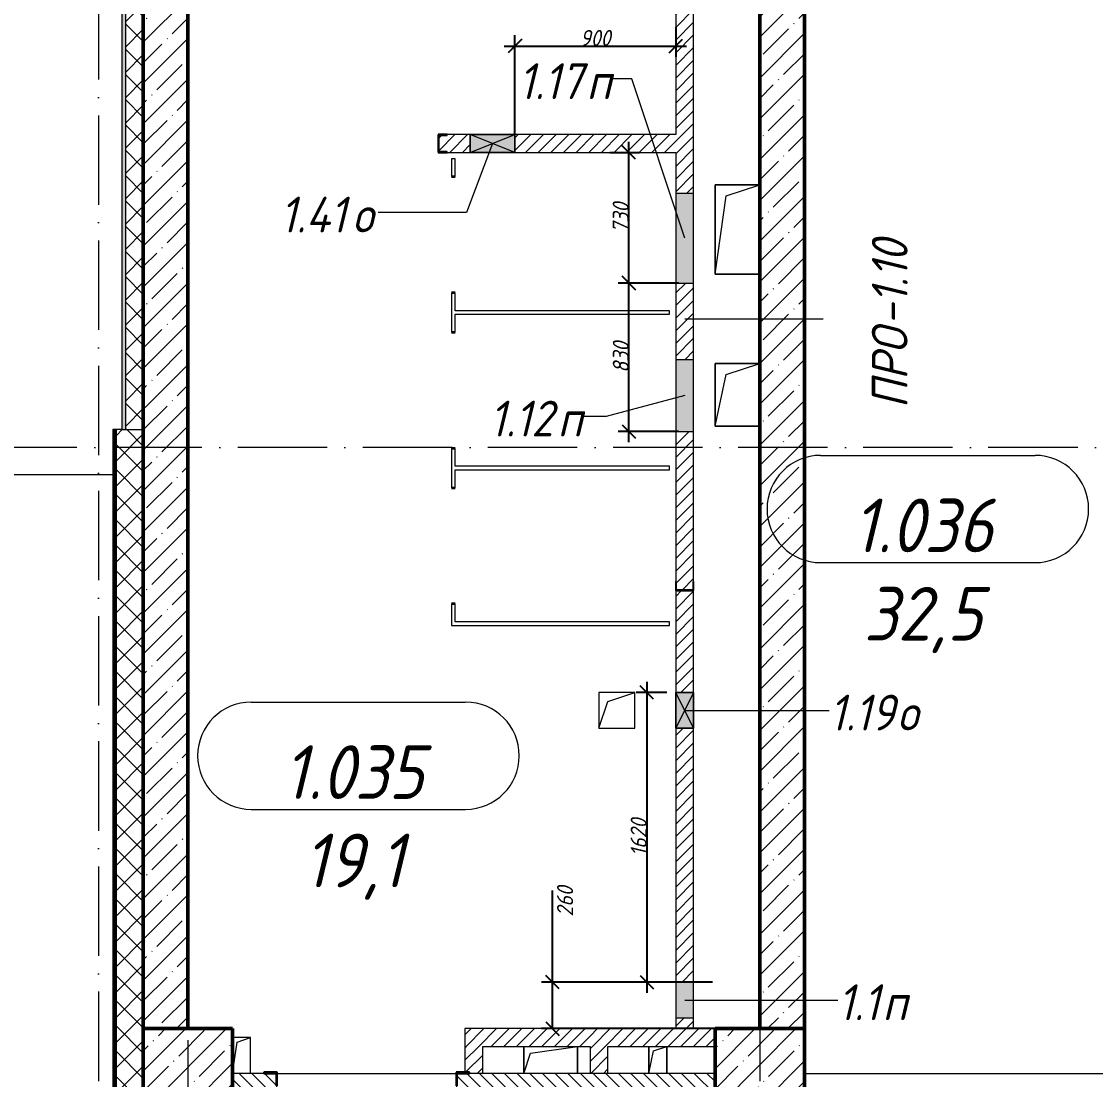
# Model space of a CAD drawing. Header units: millimetres. Extents: x -12989 to 629078, y -109036 to 555275.
# Drawn here: x 575582 to 581592, y 321288 to 327205 of the extents above; entities that cross this region are included whole.
import ezdxf

# ---------------------------------------------------------------- set-up
doc = ezdxf.new("R2010")
doc.units = ezdxf.units.MM
doc.linetypes.add('50_200_ШТРИХ_1Т_ш5_п1_п1_', pattern=[700, 500, -100, 0, -100])
for name, color, linetype, lineweight in [('A-____-____-DIMS', 7, 'Continuous', 9), ('A-DETL-GENF-OTLN', 7, 'Continuous', 9), ('A-DOOR-OPNG-MCUT', 7, 'Continuous', 35), ('A-FLOR-____-OTLN', 7, 'Continuous', 9), ('A-GENM-____-IDEN', 7, 'Continuous', 9), ('A-GENM-____-MCUT', 7, 'Continuous', 25), ('A-GENM-____-OTLN', 7, 'Continuous', 9), ('A-GENM-____-OTLN-1', 7, 'Continuous', 25), ('A-GLAZ-____-IDEN', 7, 'Continuous', 9), ('A-GLAZ-____-OTLN', 7, 'Continuous', 9), ('A-WALL-____-MCUT', 7, 'Continuous', 13), ('A-WALL-____-MCUT-1', 7, 'Continuous', 9), ('A-WALL-____-MCUT-2', 7, 'Continuous', 50), ('A-WALL-____-OTLN', 7, 'Continuous', 9), ('A-WALL-____-PATT-1', 7, 'Continuous', 9), ('A-WALL-FNSH-MCUT-1', 7, 'Continuous', 9), ('S-COLS-____-MCUT', 7, 'Continuous', 50), ('S-COLS-____-OTLN', 7, 'Continuous', 9), ('S-GRID-____-OTLN-1', 7, '50_200_ШТРИХ_1Т_ш5_п1_п1_', 9)]:
    doc.layers.add(name, color=color, linetype=linetype, lineweight=lineweight)
for name, color, linetype, lineweight, true_color in [('A-AREA-IDEN-1', 7, 'Continuous', 9, 0xaaaaaa), ('A-DOOR-____-OTLN-1', 7, 'Continuous', 9, 0xffffff), ('A-WALL-____-PATT-2', 7, 'Continuous', 9, 0x787878)]:
    doc.layers.add(name, color=color, linetype=linetype, lineweight=lineweight, true_color=true_color)
doc.styles.add('ISOCPEUR_I', font='isocpeui.ttf', dxfattribs={"width": 0.9, "height": 2.5})
doc.styles.add('ISOCPEUR_I_11', font='isocpeui.ttf', dxfattribs={"width": 0.9, "height": 200})
doc.styles.add('ISOCPEUR_I_7', font='isocpeui.ttf', dxfattribs={"width": 0.9, "height": 90})
doc.dimstyles.new('ISO-1_8_0_9К_СРЕДНИЙ_Кладочные_1', dxfattribs={"dimscale": 304.8, "dimtxt": 89.638306, "dimasz": 0.246063, "dimexe": 0.19685, "dimexo": 0, "dimgap": 0, "dimtad": 1, "dimdec": 3, "dimrnd": 0.001, "dimdsep": 46, "dimtxsty": 'ISOCPEUR_I_7', "dimblk1": 'OBLIQUE', "dimblk2": 'OBLIQUE', "dimsah": 1, "dimcen": 0.09, "dimdle": 0.19685, "dimazin": 0, "dimtfac": 1, "dimtdec": 4, "dimtix": 1, "dimtmove": 0, "dimatfit": 3, "dimfxl": 1, "dimtvp": 1, "dimtolj": 1, "dimtzin": 0, "dimarcsym": 2})
doc.dimstyles.new('ISO-1_8_0_9К_СРЕДНИЙ_Кладочные_2', dxfattribs={"dimscale": 304.8, "dimtxt": 89.638306, "dimasz": 0.246063, "dimexe": 0.19685, "dimexo": 0, "dimgap": 0, "dimtad": 1, "dimdec": 3, "dimrnd": 0.001, "dimdsep": 46, "dimtxsty": 'ISOCPEUR_I_7', "dimblk1": 'OBLIQUE', "dimblk2": 'OBLIQUE', "dimsah": 1, "dimcen": 0.09, "dimdle": 0.19685, "dimazin": 0, "dimtfac": 1, "dimtdec": 4, "dimtix": 1, "dimtmove": 1, "dimatfit": 3, "dimfxl": 1, "dimtvp": 1, "dimtolj": 1, "dimtzin": 0, "dimarcsym": 2})
pattern_1 = [(45, (513013.31, 265891.49), (-70.71068, 70.71068), []), (135, (513013.31, 265891.49), (-70.71068, -70.71068), [])]
pattern_2 = [(45, (513013.31, 265891.49), (-35.35534, 35.35534), [])]
pattern_3 = [(45, (513013.31, 265891.49), (-114.04925, 114.04925), []), (45, (513127.36, 265891.49), (-114.04925, 114.04925), [201.612, -40.322, 3.353, -36.97])]

# ---------------------------------------------------------------- blocks, each defined once
blk = doc.blocks.new('BSC_Колонна _Прямоугольная - 500х500-V24-АР1_План отверстий 1 этажа в осях 1-64_Ю-ЯЯ')
at = {"layer": 'S-COLS-____-OTLN'}
h = blk.add_hatch(dxfattribs=at)
h.set_pattern_fill('FP_30', color=256, style=0, pattern_type=2)
h.set_pattern_definition([(45, (-63500, -55431.04), (-114.04925, 114.04925), []), (45, (-63385.95, -55431.04), (-114.04925, 114.04925), [201.613, -40.323, 3.353, -36.97])])
h.paths.add_polyline_path([(-250, -250), (250, -250), (250, 250), (-250, 250), (-250, 178.3)], flags=0)
at = {"layer": 'S-COLS-____-MCUT'}
for p, q in [((250, 250), (-250, 250)), ((-250, 250), (-250, -250)), ((250, -250), (250, 250)), ((-250, -250), (250, -250))]:
    blk.add_line(p, q, dxfattribs=at)
blk = doc.blocks.new('BSC_Колонна _Прямоугольная - 500х500-V65-АР1_План отверстий 1 этажа в осях 1-64_Ю-ЯЯ')
at = {"layer": 'S-COLS-____-OTLN'}
h = blk.add_hatch(dxfattribs=at)
h.set_pattern_fill('FP_73', color=256, style=0, pattern_type=2)
h.set_pattern_definition([(45, (-66700, -55431.04), (-114.04925, 114.04925), []), (45, (-66585.95, -55431.04), (-114.04925, 114.04925), [201.613, -40.323, 3.353, -36.97])])
h.paths.add_polyline_path([(-250, -250), (250, -250), (250, 250), (-250, 250), (-250, 178.3)], flags=0)
at = {"layer": 'S-COLS-____-MCUT'}
for p, q in [((250, 250), (-250, 250)), ((-250, 250), (-250, -250)), ((250, -250), (250, 250)), ((-250, -250), (250, -250))]:
    blk.add_line(p, q, dxfattribs=at)
blk = doc.blocks.new('DOR_ДУ_распашная__1Ст_Прямоугольная_ШЕР - Вн_650х2100h_Кабинки С_у-18405741-АР1_План отверстий 1 этажа в осях 1-64_Ю-ЯЯ')
at = {"layer": 'A-DOOR-OPNG-MCUT'}
for p, q in [((-325, -10), (-325, 10)), ((325, 10), (325, -10))]:
    blk.add_line(p, q, dxfattribs=at)
blk = doc.blocks.new('Фахверк_СКБ_Уголок - 250_2700-27497298-АР1_План отверстий 1 этажа в осях 1-64_Ю-ЯЯ')
at = {"layer": 'A-GENM-____-MCUT'}
for p, q in [((200, 181), (125, 181)), ((125, 181), (125, 106)), ((200, 175), (200, 181)), ((131, 106), (131, 175)), ((131, 175), (200, 175)), ((125, 106), (131, 106)), ((131, -6), (125, -6)), ((125, -6), (125, -81)), ((131, -75), (131, -6)), ((125, -81), (200, -81)), ((200, -75), (131, -75)), ((200, -81), (200, -75))]:
    blk.add_line(p, q, dxfattribs=at)
blk = doc.blocks.new('154_Фахверк_СКБ_Швеллер - Тип_100_4010-27789772-АР1_План отверстий 1 этажа в осях 1-64_Ю-ЯЯ')
at = {"layer": 'A-GENM-____-MCUT'}
for p, q in [((175, 50), (125, 50)), ((125, 50), (125, -50)), ((128, 47), (175, 47)), ((128, -47), (128, 47)), ((175, 47), (175, 50)), ((125, -50), (175, -50)), ((175, -47), (128, -47)), ((175, -50), (175, -47))]:
    blk.add_line(p, q, dxfattribs=at)
blk = doc.blocks.new('AR_Отверстие Ниша - Лючок-32402704-АР1_План отверстий 1 этажа в осях 1-64_Ю-ЯЯ')
at = {"layer": 'A-GLAZ-____-OTLN'}
blk.add_hatch(color=256, dxfattribs=at).paths.add_polyline_path([(100, -50), (100, 50), (-100, 50), (-100, -50)], flags=0)
for p, q in [((100, 50), (-100, 50)), ((-100, 50), (-100, -50)), ((100, -50), (100, 50)), ((-100, -50), (100, -50))]:
    blk.add_line(p, q, dxfattribs=at)
blk = doc.blocks.new('AR_Отверстие Ниша - Лючок-32402677-АР1_План отверстий 1 этажа в осях 1-64_Ю-ЯЯ')
at = {"layer": 'A-GLAZ-____-OTLN'}
blk.add_hatch(color=256, dxfattribs=at).paths.add_polyline_path([(250, -50), (250, 50), (-250, 50), (-250, -50)], flags=0)
for p, q in [((250, 50), (-250, 50)), ((-250, 50), (-250, -50)), ((250, -50), (250, 50)), ((-250, -50), (250, -50))]:
    blk.add_line(p, q, dxfattribs=at)
blk = doc.blocks.new('AR_Отверстие Ниша - Лючок-32402300-АР1_План отверстий 1 этажа в осях 1-64_Ю-ЯЯ')
at = {"layer": 'A-GLAZ-____-OTLN'}
blk.add_hatch(color=256, dxfattribs=at).paths.add_polyline_path([(200, -50), (200, 50), (-200, 50), (-200, -50)], flags=0)
for p, q in [((200, 50), (-200, 50)), ((-200, 50), (-200, -50)), ((200, -50), (200, 50)), ((-200, -50), (200, -50))]:
    blk.add_line(p, q, dxfattribs=at)
blk = doc.blocks.new('AR_Отверстие прямоугольное _в стене_ - AR_Отверстие прямоугольное _в стене__ВК-32401327-АР1_План отверстий 1 этажа в осях 1-64_Ю-ЯЯ')
at = {"layer": 'A-GLAZ-____-OTLN'}
blk.add_hatch(color=256, dxfattribs=at).paths.add_polyline_path([(100, 50), (-100, 50), (-100, -50), (100, -50)], flags=0)
at = {"layer": 'A-DETL-GENF-OTLN'}
for p, q in [((-100, -50), (-100, 50)), ((-100, 50), (100, 50)), ((100, 50), (-100, -50)), ((-100, 50), (100, -50)), ((100, 50), (-100, 50)), ((-100, 50), (-100, -50)), ((100, 50), (100, -50)), ((100, -50), (100, 50)), ((100, -50), (-100, -50)), ((-100, -50), (100, -50))]:
    blk.add_line(p, q, dxfattribs=at)
blk = doc.blocks.new('AR_Отверстие прямоугольное _в плите_ - AR_Отверстие прямоугольное _в плите_-30459243-АР1_План отверстий 1 этажа в осях 1-64_Ю-ЯЯ')
at = {"layer": 'A-GENM-____-OTLN'}
for p, q in [((125, 175), (-125, 175)), ((-125, 175), (-125, -175)), ((-62.5, 112.5), (125, 175)), ((-125, -175), (-62.5, 112.5)), ((-125, -175), (125, -175))]:
    blk.add_line(p, q, dxfattribs=at)
blk = doc.blocks.new('AR_Отверстие прямоугольное _в плите_ - AR_Отверстие прямоугольное _в плите_-V179-АР1_План отверстий 1 этажа в осях 1-64_Ю-ЯЯ')
at = {"layer": 'A-GENM-____-OTLN'}
for p, q in [((125, 250), (-125, 250)), ((-125, 250), (-125, -250)), ((-62.5, 187.5), (125, 250)), ((-125, -250), (-62.5, 187.5)), ((-125, -250), (125, -250))]:
    blk.add_line(p, q, dxfattribs=at)
blk = doc.blocks.new('AR_Отверстие прямоугольное _в плите_ - AR_Отверстие прямоугольное _в плите_-30459597-АР1_План отверстий 1 этажа в осях 1-64_Ю-ЯЯ')
at = {"layer": 'A-GENM-____-OTLN'}
for p, q in [((100, 100), (-100, 100)), ((-100, 100), (-100, -100)), ((-50, 50), (100, 100)), ((100, -100), (100, 100)), ((-100, -100), (-50, 50)), ((-100, -100), (100, -100))]:
    blk.add_line(p, q, dxfattribs=at)
blk = doc.blocks.new('AR_Отверстие прямоугольное _в плите_ - AR_Отверстие прямоугольное _в плите_-30459920-АР1_План отверстий 1 этажа в осях 1-64_Ю-ЯЯ')
at = {"layer": 'A-GENM-____-OTLN'}
for p, q in [((-50, 75), (-50, -75)), ((-25, 50), (50, 75)), ((50, -75), (50, 75)), ((-50, -75), (-25, 50))]:
    blk.add_line(p, q, dxfattribs=at)
blk = doc.blocks.new('AR_Отверстие прямоугольное _в плите_ - AR_Отверстие прямоугольное _в плите_-V202-АР1_План отверстий 1 этажа в осях 1-64_Ю-ЯЯ')
at = {"layer": 'A-GENM-____-OTLN'}
for p, q in [((-150, 75), (-150, -75)), ((-112.5, 37.5), (150, 75)), ((150, -75), (150, 75)), ((-150, -75), (-112.5, 37.5))]:
    blk.add_line(p, q, dxfattribs=at)
blk = doc.blocks.new('AR_Отверстие прямоугольное _в плите_ - AR_Отверстие прямоугольное _в плите_-30511940-АР1_План отверстий 1 этажа в осях 1-64_Ю-ЯЯ')
at = {"layer": 'A-GENM-____-OTLN'}
for p, q in [((50, 100), (-50, 100)), ((-50, -100), (-25, 75)), ((-25, 75), (50, 100)), ((50, -100), (50, 100))]:
    blk.add_line(p, q, dxfattribs=at)
blk = doc.blocks.new('AR_Отверстие прямоугольное _в стене__БезПР - AR_Отверстие прямоугольное _в стене__БезПР-36428202-АР1_План отверстий 1 этажа в осях 1-64_Ю-ЯЯ')
at = {"layer": 'A-GLAZ-____-OTLN'}
blk.add_hatch(color=256, dxfattribs=at).paths.add_polyline_path([(-125, -50), (125, -50), (125, 50), (-125, 50)], flags=0)
at = {"layer": 'A-DETL-GENF-OTLN'}
for p, q in [((-125, -50), (-125, 50)), ((-125, 50), (125, 50)), ((125, 50), (-125, -50)), ((-125, 50), (125, -50)), ((125, 50), (-125, 50)), ((-125, 50), (-125, -50)), ((125, 50), (125, -50)), ((125, -50), (125, 50)), ((125, -50), (-125, -50)), ((-125, -50), (125, -50))]:
    blk.add_line(p, q, dxfattribs=at)
blk = doc.blocks.new('_Oblique')
at = {"color": 0, "linetype": 'ByBlock', "lineweight": -2}
blk.add_line((-0.5, -0.5), (0.5, 0.5), dxfattribs=at)
blk = doc.blocks.new('*D5559')
at = {"layer": 'A-____-____-DIMS', "color": 0, "lineweight": -2, "transparency": 16777216}
for p, q in [((578980.8, 324852.5), (578980.8, 325802.5)), ((579260.7, 325742.5), (578920.8, 325742.5)), ((579259.4, 324912.5), (578920.8, 324912.5))]:
    blk.add_line(p, q, dxfattribs=at)
at = {"layer": 'Defpoints', "color": 0, "transparency": 16777216}
for p in [(578980.8, 325742.5), (579260.7, 325742.5), (579259.4, 324912.5)]:
    blk.add_point(p, dxfattribs=at)
at = {"layer": 'A-____-____-DIMS', "color": 0, "lineweight": -2, "transparency": 16777216, "xscale": 75, "yscale": 75, "zscale": 75}
for p, rotation in [((578980.8, 325742.5), 90), ((578980.8, 324912.5), 270)]:
    blk.add_blockref('_Oblique', p, dxfattribs=dict(at, rotation=rotation))
at = {"layer": 'A-____-____-DIMS', "color": 0, "transparency": 16777216, "insert": (578935.8, 325327.5), "char_height": 90, "width": 409.578, "attachment_point": 5, "rotation": 90, "style": 'ISOCPEUR_I_7'}
blk.add_mtext('\\A1;830', dxfattribs=at)
blk = doc.blocks.new('*D5560')
at = {"layer": 'A-____-____-DIMS', "color": 0, "lineweight": -2, "transparency": 16777216}
for p, q in [((578980.8, 325682.5), (578980.8, 326532.5)), ((578874.7, 326472.5), (579040.8, 326472.5)), ((579260.7, 325742.5), (578920.8, 325742.5))]:
    blk.add_line(p, q, dxfattribs=at)
at = {"layer": 'Defpoints', "color": 0, "transparency": 16777216}
for p in [(578874.7, 326472.5), (578980.8, 326472.5), (579260.7, 325742.5)]:
    blk.add_point(p, dxfattribs=at)
at = {"layer": 'A-____-____-DIMS', "color": 0, "lineweight": -2, "transparency": 16777216, "xscale": 75, "yscale": 75, "zscale": 75}
for p, rotation in [((578980.8, 326472.5), 90), ((578980.8, 325742.5), 270)]:
    blk.add_blockref('_Oblique', p, dxfattribs=dict(at, rotation=rotation))
at = {"layer": 'A-____-____-DIMS', "color": 0, "transparency": 16777216, "insert": (578935.2, 326107.5), "char_height": 90, "width": 409.578, "attachment_point": 5, "rotation": 90, "style": 'ISOCPEUR_I_7'}
blk.add_mtext('\\A1;730', dxfattribs=at)
blk = doc.blocks.new('*D5561')
at = {"layer": 'A-____-____-DIMS', "color": 0, "lineweight": -2, "transparency": 16777216}
for p, q in [((579080.8, 323512.5), (579080.8, 321772.5)), ((579193.3, 323452.5), (579020.8, 323452.5)), ((579448.3, 321832.5), (579020.8, 321832.5))]:
    blk.add_line(p, q, dxfattribs=at)
at = {"layer": 'Defpoints', "color": 0, "transparency": 16777216}
for p in [(579193.3, 323452.5), (579080.8, 321832.5), (579448.3, 321832.5)]:
    blk.add_point(p, dxfattribs=at)
at = {"layer": 'A-____-____-DIMS', "color": 0, "lineweight": -2, "transparency": 16777216, "xscale": 75, "yscale": 75, "zscale": 75}
for p, rotation in [((579080.8, 323452.5), 90), ((579080.8, 321832.5), 270)]:
    blk.add_blockref('_Oblique', p, dxfattribs=dict(at, rotation=rotation))
at = {"layer": 'A-____-____-DIMS', "color": 0, "transparency": 16777216, "insert": (579035.8, 322642.5), "char_height": 90, "width": 504.733, "attachment_point": 5, "rotation": 90, "style": 'ISOCPEUR_I_7'}
blk.add_mtext('\\A1;1620', dxfattribs=at)
blk = doc.blocks.new('*D5562')
at = {"layer": 'A-____-____-DIMS', "color": 0, "lineweight": -2, "transparency": 16777216}
for p, q in [((578552.7, 321832.5), (578552.7, 322344.2)), ((578552.7, 321572.5), (578552.7, 321892.5)), ((579448.3, 321832.5), (578492.7, 321832.5)), ((579463.3, 321572.5), (578492.7, 321572.5))]:
    blk.add_line(p, q, dxfattribs=at)
at = {"layer": 'Defpoints', "color": 0, "transparency": 16777216}
for p in [(579448.3, 321832.5), (578552.7, 321572.5), (579463.3, 321572.5)]:
    blk.add_point(p, dxfattribs=at)
at = {"layer": 'A-____-____-DIMS', "color": 0, "lineweight": -2, "transparency": 16777216, "xscale": 75, "yscale": 75, "zscale": 75}
for p, rotation in [((578552.7, 321832.5), 90), ((578552.7, 321572.5), 270)]:
    blk.add_blockref('_Oblique', p, dxfattribs=dict(at, rotation=rotation))
at = {"layer": 'A-____-____-DIMS', "color": 0, "transparency": 16777216, "insert": (578578.8, 322199.4), "char_height": 90, "width": 409.578, "attachment_point": 1, "rotation": 90, "line_spacing_factor": 1.149209, "style": 'ISOCPEUR_I_7'}
blk.add_mtext('\\A1;260', dxfattribs=at)
blk = doc.blocks.new('*D5637')
at = {"layer": 'A-____-____-DIMS', "color": 0, "lineweight": -2, "transparency": 16777216}
for p, q in [((579243.3, 327174), (579243.3, 327008)), ((578343.3, 326572.5), (578343.3, 327128)), ((578283.3, 327068), (579303.3, 327068))]:
    blk.add_line(p, q, dxfattribs=at)
at = {"layer": 'Defpoints', "color": 0, "transparency": 16777216}
for p in [(579243.3, 327174), (579243.3, 327068), (578343.3, 326572.5)]:
    blk.add_point(p, dxfattribs=at)
at = {"layer": 'A-____-____-DIMS', "color": 0, "lineweight": -2, "transparency": 16777216, "xscale": 75, "yscale": 75, "zscale": 75, "rotation": 180}
blk.add_blockref('_Oblique', (578343.3, 327068), dxfattribs=at)
at = {"layer": 'A-____-____-DIMS', "color": 0, "lineweight": -2, "transparency": 16777216, "xscale": 75, "yscale": 75, "zscale": 75}
blk.add_blockref('_Oblique', (579243.3, 327068), dxfattribs=at)
at = {"layer": 'A-____-____-DIMS', "color": 0, "transparency": 16777216, "insert": (578793.3, 327113), "char_height": 90, "width": 409.578, "attachment_point": 5, "style": 'ISOCPEUR_I_7'}
blk.add_mtext('\\A1;900', dxfattribs=at)
blk = doc.blocks.new('AAR_СКБ_Марка_помещения_1_5 ммп - Номер _ Площадь-27962135-АИ_План этажа_Стены_1')
at = {"layer": 'A-AREA-IDEN-1'}
for p, q in [((-2.987, 3), (3.013, 3)), ((-2.987, 0), (3.013, 0))]:
    blk.add_line(p, q, dxfattribs=at)
for centre, start, end in [((-2.987, 1.5), 90, 270), ((3.013, 1.5), 270, 90)]:
    blk.add_arc(centre, 1.5, start, end, dxfattribs=at)

msp = doc.modelspace()

# ---------------------------------------------------------------- hatches: boundary and pattern name
at = {"layer": 'A-WALL-____-PATT-1'}
h = msp.add_hatch(dxfattribs=at)
h.set_pattern_fill('FP_13', color=256, style=0, pattern_type=2)
h.set_pattern_definition(pattern_3)
h.paths.add_polyline_path([(579713.3109, 321572.5335), (579963.3109, 321572.5335), (579963.3109, 329072.5335), (579713.3109, 329072.5335), (579713.3109, 323115.3495)], flags=0)
h = msp.add_hatch(dxfattribs=at)
h.set_pattern_fill('FP_1', color=256, style=0, pattern_type=2)
h.set_pattern_definition(pattern_1)
h.paths.add_polyline_path([(576163.3109, 324922.5335), (576263.3109, 324922.5335), (576263.3109, 328872.5335), (576163.3109, 328872.5335), (576163.3109, 326344.3197)], flags=0)
h = msp.add_hatch(dxfattribs=at)
h.set_pattern_fill('FP_5', color=256, style=0, pattern_type=2)
h.set_pattern_definition(pattern_2)
h.paths.add_polyline_path([(579243.3109, 321572.5335), (579343.3109, 321572.5335), (579343.3109, 321632.5335), (579243.3109, 321632.5335)], flags=0)
h.paths.add_polyline_path([(579343.3109, 321832.5335), (579343.3109, 323252.5335), (579243.3109, 323252.5335), (579243.3109, 321832.5335), (579338.0048, 321832.5335)], flags=0)
h.paths.add_polyline_path([(579343.3109, 323452.5335), (579343.3109, 324022.5335), (579243.3109, 324022.5335), (579243.3109, 323452.5335), (579340.3109, 323452.5335)], flags=0)
h.paths.add_polyline_path([(579246.3109, 324025.5335), (579340.3109, 324025.5335), (579340.3109, 324072.5335), (579343.3109, 324072.5335), (579343.3109, 324912.5335), (579243.3109, 324912.5335), (579243.3109, 324072.5335), (579246.3109, 324072.5335)], flags=0)
h.paths.add_polyline_path([(579266.9844, 325312.5335), (579343.3109, 325312.5335), (579343.3109, 325742.5335), (579243.3109, 325742.5335), (579243.3109, 325312.5335)], flags=0)
h.paths.add_polyline_path([(579343.3109, 326242.5335), (579343.3109, 328457.5335), (579243.3109, 328457.5335), (579243.3109, 326242.5335), (579248.0048, 326242.5335)], flags=0)
h.paths.add_polyline_path([(579343.3109, 328757.5335), (579343.3109, 328872.5335), (579243.3109, 328872.5335), (579243.3109, 328757.5335), (579338.5192, 328757.5335)], flags=0)
h = msp.add_hatch(dxfattribs=at)
h.set_pattern_fill('FP_13', color=256, style=0, pattern_type=2)
h.set_pattern_definition(pattern_3)
h.paths.add_polyline_path([(576513.3109, 321572.5335), (576513.3109, 328122.5335), (576263.3109, 328122.5335), (576263.3109, 321572.5335)], flags=0)
h.paths.add_polyline_path([(576304.9776, 328372.5335), (576513.3109, 328372.5335), (576513.3109, 328572.5335), (576263.3109, 328572.5335), (576263.3109, 328372.5335)], flags=0)
h = msp.add_hatch(dxfattribs=at)
h.set_pattern_fill('FP_5', color=256, style=0, pattern_type=2)
h.set_pattern_definition(pattern_2)
h.paths.add_polyline_path([(577963.3109, 326472.5335), (578093.3109, 326472.5335), (578093.3109, 326572.5335), (577963.3109, 326572.5335), (577963.3109, 326569.5335), (577916.3109, 326569.5335), (577916.3109, 326475.5335), (577963.3109, 326475.5335)], flags=0)
h.paths.add_polyline_path([(578343.3109, 326472.5335), (579243.3109, 326472.5335), (579243.3109, 326572.5335), (578343.3109, 326572.5335)], flags=0)
h = msp.add_hatch(dxfattribs=at)
h.set_pattern_fill('FP_1', color=256, style=0, pattern_type=2)
h.set_pattern_definition(pattern_1)
h.paths.add_polyline_path([(576113.3109, 321072.5335), (576263.3109, 321072.5335), (576263.3109, 324922.5335), (576113.3109, 324922.5335), (576113.3109, 321500.8644)], flags=0)
h = msp.add_hatch(dxfattribs=at)
h.set_pattern_fill('FP_5', color=256, style=0, pattern_type=2)
h.set_pattern_definition(pattern_2)
h.paths.add_polyline_path([(578395.4269, 321472.5335), (578763.3109, 321472.5335), (578763.3109, 321572.5335), (578063.3109, 321572.5335), (578063.3109, 321472.5335), (578163.3109, 321472.5335)], flags=0)
h = msp.add_hatch(dxfattribs=at)
h.set_pattern_fill('FP_5', color=256, style=0, pattern_type=2)
h.set_pattern_definition(pattern_2)
h.paths.add_polyline_path([(578763.3109, 321472.5335), (579463.3109, 321472.5335), (579463.3109, 321572.5335), (578763.3109, 321572.5335), (578763.3109, 321500.8644)], flags=0)
h = msp.add_hatch(dxfattribs=at)
h.set_pattern_fill('FP_5', color=256, style=0, pattern_type=2)
h.set_pattern_definition(pattern_2)
h.paths.add_polyline_path([(578163.3109, 321322.5335), (578163.3109, 321472.5335), (578063.3109, 321472.5335), (578063.3109, 321328.5335), (578088.3109, 321328.5335), (578088.3109, 321322.5335)], flags=0)
h = msp.add_hatch(dxfattribs=at)
h.set_pattern_fill('FP_5', color=256, style=0, pattern_type=2)
h.set_pattern_definition(pattern_2)
h.paths.add_polyline_path([(578863.3109, 321322.5335), (578863.3109, 321472.5335), (578763.3109, 321472.5335), (578763.3109, 321322.5335)], flags=0)
h = msp.add_hatch(dxfattribs=at)
h.set_pattern_fill('FP_6', color=256, style=0, pattern_type=2)
h.set_pattern_definition([(135, (513013.31, 265891.49), (-35.35534, -35.35534), [])])
h.paths.add_polyline_path([(579463.3109, 321072.5335), (579463.3109, 321322.5335), (578019.3109, 321322.5335), (578019.3109, 321253.5335), (578013.3109, 321253.5335), (578013.3109, 321141.5335), (578019.3109, 321141.5335), (578019.3109, 321072.5335), (578395.4269, 321072.5335)], flags=0)
h.paths.add_polyline_path([(577007.3109, 321072.5335), (577007.3109, 321141.5335), (577013.3109, 321141.5335), (577013.3109, 321253.5335), (577007.3109, 321253.5335), (577007.3109, 321322.5335), (576763.3109, 321322.5335), (576763.3109, 321072.5335), (576938.3109, 321072.5335)], flags=0)
at = {"layer": 'A-WALL-____-PATT-2'}
h = msp.add_hatch(dxfattribs=at)
h.set_pattern_fill('FP_185', color=256, style=0, pattern_type=2)
h.set_pattern_definition([(0, (513013.31, 265891.492), (81.28, 20.32), [3.353, -57.607, 3.353, -57.607, -325.12]), (0, (513013.31, 265891.492), (81.28, 20.32), [-121.92, 3.353, -118.567, 3.353, -57.607, -142.24]), (0, (513013.31, 265891.492), (81.28, 20.32), [-304.8, 3.353, -37.287, 3.353, -98.247]), (120, (513043.79, 265901.652), (-58.237636, 60.230545), [3.353, -57.607, 3.353, -57.607, -325.12]), (120, (513043.79, 265901.652), (-58.237636, 60.230545), [-121.92, 3.353, -118.567, 3.353, -57.607, -142.24]), (120, (513043.79, 265901.652), (-58.237636, 60.230545), [-304.8, 3.353, -37.287, 3.353, -98.247]), (240, (513053.95, 265942.292), (-23.042364, -80.550545), [3.353, -57.607, 3.353, -57.607, -325.12]), (240, (513053.95, 265942.292), (-23.042364, -80.550545), [-121.92, 3.353, -118.567, 3.353, -57.607, -142.24]), (240, (513053.95, 265942.292), (-23.042364, -80.550545), [-304.8, 3.353, -37.287, 3.353, -98.247])])
h.paths.add_polyline_path([(576163.3109, 324922.5335), (576163.3109, 328872.5335), (576143.3109, 328872.5335), (576143.3109, 324922.5335)], flags=0)

# ---------------------------------------------------------------- linework, layer by layer
at = {"layer": 'A-FLOR-____-OTLN'}
for p, q in [((579463.3109, 326292.5335), (579713.3109, 326292.5335)), ((579463.3109, 325792.5335), (579463.3109, 326292.5335)), ((579713.3109, 325792.5335), (579463.3109, 325792.5335)), ((579463.3109, 325292.5335), (579713.3109, 325292.5335)), ((579463.3109, 324942.5335), (579463.3109, 325292.5335)), ((579713.3109, 324942.5335), (579463.3109, 324942.5335)), ((573533.3109, 324672.5335), (576093.3109, 324672.5335)), ((578393.3109, 321322.5335), (578393.3109, 321472.5335)), ((578693.3109, 321472.5335), (578693.3109, 321322.5335)), ((579093.3109, 321322.5335), (579093.3109, 321472.5335)), ((579193.3109, 321472.5335), (579193.3109, 321322.5335))]:
    msp.add_line(p, q, dxfattribs=at)
at = {"layer": 'A-GENM-____-IDEN'}
msp.add_line((579293.3109, 325541.5501), (580067.681, 325541.5501), dxfattribs=at)
at = {"layer": 'A-GLAZ-____-IDEN'}
for p, q in [((578997.994, 326883.7233), (578887.2961, 326883.7233)), ((579293.3109, 325992.5335), (578997.994, 326883.7233)), ((578218.3109, 326522.5335), (578071.7421, 326137.781)), ((578071.7421, 326137.781), (577576.9872, 326137.781)), ((579293.3109, 325112.5335), (578854.0089, 324996.6717)), ((578854.0089, 324996.6717), (578725.3109, 324996.6717)), ((579293.3109, 323352.5335), (580102.4321, 323352.6077)), ((579293.3109, 321732.5335), (580150.1321, 321732.5335))]:
    msp.add_line(p, q, dxfattribs=at)
at = {"layer": 'A-WALL-____-MCUT'}
for p, q in [((576163.3109, 328872.5335), (576163.3109, 324922.5335)), ((576163.3109, 324922.5335), (576263.3109, 324922.5335)), ((576938.3109, 321322.5335), (576763.3109, 321322.5335)), ((579463.3109, 321322.5335), (578088.3109, 321322.5335))]:
    msp.add_line(p, q, dxfattribs=at)
at = {"layer": 'A-WALL-____-MCUT-1'}
for p, q in [((576101.3109, 321072.5335), (576101.3109, 324922.5335)), ((576107.3109, 321072.5335), (576107.3109, 324922.5335)), ((576143.3109, 324922.5335), (576113.3109, 324922.5335))]:
    msp.add_line(p, q, dxfattribs=at)
at = {"layer": 'A-WALL-____-MCUT-2'}
for p, q in [((579713.3109, 329072.5335), (579713.3109, 321572.5335)), ((579963.3109, 321572.5335), (579963.3109, 328822.5335)), ((576263.3109, 328122.5335), (576263.3109, 321572.5335)), ((576513.3109, 321572.5335), (576513.3109, 328122.5335))]:
    msp.add_line(p, q, dxfattribs=at)
at = {"layer": 'A-WALL-____-OTLN'}
for p, q in [((577013.3109, 321322.5335), (578013.3109, 321322.5335)), ((579963.3109, 321322.5335), (582063.3109, 321322.5335))]:
    msp.add_line(p, q, dxfattribs=at)
at = {"layer": 'A-WALL-FNSH-MCUT-1'}
for p, q in [((576143.3109, 328872.5335), (576143.3109, 324922.5335)), ((579243.3109, 328457.5335), (579243.3109, 326572.5335)), ((579343.3109, 326242.5335), (579343.3109, 328457.5335)), ((578093.3109, 326572.5335), (577963.3109, 326572.5335)), ((579243.3109, 326572.5335), (578343.3109, 326572.5335)), ((577963.3109, 326472.5335), (578093.3109, 326472.5335)), ((578008.3109, 326437.5335), (577988.3109, 326437.5335)), ((577988.3109, 326437.5335), (577988.3109, 326337.5335)), ((578008.3109, 326337.5335), (578008.3109, 326437.5335)), ((578343.3109, 326472.5335), (579243.3109, 326472.5335)), ((579243.3109, 326472.5335), (579243.3109, 326242.5335)), ((579243.3109, 325742.5335), (579243.3109, 325312.5335)), ((579343.3109, 325312.5335), (579343.3109, 325742.5335)), ((577988.3109, 325687.5335), (577988.3109, 325467.5335)), ((578008.3109, 325587.5335), (578008.3109, 325687.5335)), ((579208.3109, 325587.5335), (578008.3109, 325587.5335)), ((578008.3109, 325567.5335), (579208.3109, 325567.5335)), ((578008.3109, 325467.5335), (578008.3109, 325567.5335)), ((579208.3109, 325567.5335), (579208.3109, 325587.5335)), ((576093.3109, 324922.5335), (576093.3109, 321072.5335)), ((576113.3109, 324922.5335), (576093.3109, 324922.5335)), ((576113.3109, 321072.5335), (576113.3109, 324922.5335)), ((576143.3109, 324922.5335), (576163.3109, 324922.5335)), ((579243.3109, 324912.5335), (579243.3109, 324072.5335)), ((579343.3109, 324072.5335), (579343.3109, 324912.5335)), ((577988.3109, 324817.5335), (577988.3109, 324597.5335)), ((578008.3109, 324717.5335), (578008.3109, 324817.5335)), ((579208.3109, 324717.5335), (578008.3109, 324717.5335)), ((578008.3109, 324597.5335), (578008.3109, 324697.5335)), ((578008.3109, 324697.5335), (579208.3109, 324697.5335)), ((579208.3109, 324697.5335), (579208.3109, 324717.5335)), ((579243.3109, 324022.5335), (579243.3109, 323452.5335)), ((579343.3109, 323452.5335), (579343.3109, 324022.5335)), ((577988.3109, 323947.5335), (577988.3109, 323827.5335)), ((578008.3109, 323847.5335), (578008.3109, 323947.5335)), ((577988.3109, 323827.5335), (579208.3109, 323827.5335)), ((579208.3109, 323847.5335), (578008.3109, 323847.5335)), ((579208.3109, 323827.5335), (579208.3109, 323847.5335)), ((579243.3109, 323252.5335), (579243.3109, 321832.5335)), ((579343.3109, 321832.5335), (579343.3109, 323252.5335)), ((579243.3109, 321632.5335), (579243.3109, 321572.5335)), ((579343.3109, 321572.5335), (579343.3109, 321632.5335)), ((579243.3109, 321572.5335), (578063.3109, 321572.5335)), ((578063.3109, 321572.5335), (578063.3109, 321328.5335)), ((579463.3109, 321572.5335), (579343.3109, 321572.5335)), ((578163.3109, 321472.5335), (578763.3109, 321472.5335)), ((578163.3109, 321322.5335), (578163.3109, 321472.5335)), ((578763.3109, 321472.5335), (578763.3109, 321322.5335)), ((578863.3109, 321472.5335), (579463.3109, 321472.5335)), ((578863.3109, 321322.5335), (578863.3109, 321472.5335))]:
    msp.add_line(p, q, dxfattribs=at)
at = {"layer": 'S-GRID-____-OTLN-1'}
for p, q in [((576013.3109, 356784.3429), (576013.3109, 318783.0794)), ((579713.3109, 356784.3429), (579713.3109, 318783.0794)), ((576513.3109, 356512.7283), (576513.3109, 318950.0876)), ((588493.3514, 324822.5335), (508344.5407, 324822.5335))]:
    msp.add_line(p, q, dxfattribs=at)

# ---------------------------------------------------------------- block references
at = {"layer": 'A-AREA-IDEN-1', "xscale": 199.9999999999999, "yscale": 199.9999999999999, "zscale": 199.9999999999999}
for p in [(580651.2357, 324178.6381), (577464.7398, 322798.7609)]:
    msp.add_blockref('AAR_СКБ_Марка_помещения_1_5 ммп - Номер _ Площадь-27962135-АИ_План этажа_Стены_1', p, dxfattribs=at)
at = {"layer": 'A-DOOR-____-OTLN-1', "rotation": 270}
for p in [(577998.3109, 326012.5335), (577998.3109, 325142.5335), (577998.3109, 324272.5335)]:
    msp.add_blockref('DOR_ДУ_распашная__1Ст_Прямоугольная_ШЕР - Вн_650х2100h_Кабинки С_у-18405741-АР1_План отверстий 1 этажа в осях 1-64_Ю-ЯЯ', p, dxfattribs=at)
at = {"layer": 'A-GENM-____-OTLN'}
for name, p in [('AR_Отверстие прямоугольное _в плите_ - AR_Отверстие прямоугольное _в плите_-V179-АР1_План отверстий 1 этажа в осях 1-64_Ю-ЯЯ', (579588.3109, 326042.5335)), ('AR_Отверстие прямоугольное _в плите_ - AR_Отверстие прямоугольное _в плите_-30459243-АР1_План отверстий 1 этажа в осях 1-64_Ю-ЯЯ', (579588.3109, 325117.5335)), ('AR_Отверстие прямоугольное _в плите_ - AR_Отверстие прямоугольное _в плите_-30459597-АР1_План отверстий 1 этажа в осях 1-64_Ю-ЯЯ', (578913.3109, 323352.3267)), ('AR_Отверстие прямоугольное _в плите_ - AR_Отверстие прямоугольное _в плите_-30511940-АР1_План отверстий 1 этажа в осях 1-64_Ю-ЯЯ', (576813.3109, 321422.5335)), ('AR_Отверстие прямоугольное _в плите_ - AR_Отверстие прямоугольное _в плите_-V202-АР1_План отверстий 1 этажа в осях 1-64_Ю-ЯЯ', (578543.3109, 321397.5335)), ('AR_Отверстие прямоугольное _в плите_ - AR_Отверстие прямоугольное _в плите_-30459920-АР1_План отверстий 1 этажа в осях 1-64_Ю-ЯЯ', (579143.3109, 321397.5335))]:
    msp.add_blockref(name, p, dxfattribs=at)
at = {"layer": 'A-GENM-____-OTLN-1'}
for name, p in [('154_Фахверк_СКБ_Швеллер - Тип_100_4010-27789772-АР1_План отверстий 1 этажа в осях 1-64_Ю-ЯЯ', (577788.3109, 326522.5335)), ('Фахверк_СКБ_Уголок - 250_2700-27497298-АР1_План отверстий 1 этажа в осях 1-64_Ю-ЯЯ', (577888.3109, 321147.5335))]:
    msp.add_blockref(name, p, dxfattribs=at)
for name, p, rotation in [('154_Фахверк_СКБ_Швеллер - Тип_100_4010-27789772-АР1_План отверстий 1 этажа в осях 1-64_Ю-ЯЯ', (579293.3109, 323897.5335), 90.00000000000007), ('Фахверк_СКБ_Уголок - 250_2700-27497298-АР1_План отверстий 1 этажа в осях 1-64_Ю-ЯЯ', (577138.3109, 321247.5335), 180)]:
    msp.add_blockref(name, p, dxfattribs=dict(at, rotation=rotation))
at = {"layer": 'A-GLAZ-____-OTLN'}
for name, p, rotation in [('AR_Отверстие прямоугольное _в стене__БезПР - AR_Отверстие прямоугольное _в стене__БезПР-36428202-АР1_План отверстий 1 этажа в осях 1-64_Ю-ЯЯ', (578218.3109, 326522.5335), 180), ('AR_Отверстие Ниша - Лючок-32402677-АР1_План отверстий 1 этажа в осях 1-64_Ю-ЯЯ', (579293.3109, 325992.5335), 270.0000000000001), ('AR_Отверстие Ниша - Лючок-32402300-АР1_План отверстий 1 этажа в осях 1-64_Ю-ЯЯ', (579293.3109, 325112.5335), 270.0000000000001), ('AR_Отверстие прямоугольное _в стене_ - AR_Отверстие прямоугольное _в стене__ВК-32401327-АР1_План отверстий 1 этажа в осях 1-64_Ю-ЯЯ', (579293.3109, 323352.5335), 270.0000000000001), ('AR_Отверстие Ниша - Лючок-32402704-АР1_План отверстий 1 этажа в осях 1-64_Ю-ЯЯ', (579293.3109, 321732.5335), 270.0000000000001)]:
    msp.add_blockref(name, p, dxfattribs=dict(at, rotation=rotation))
at = {"layer": 'S-COLS-____-OTLN'}
for name, p in [('BSC_Колонна _Прямоугольная - 500х500-V24-АР1_План отверстий 1 этажа в осях 1-64_Ю-ЯЯ', (576513.3109, 321322.5335)), ('BSC_Колонна _Прямоугольная - 500х500-V65-АР1_План отверстий 1 этажа в осях 1-64_Ю-ЯЯ', (579713.3109, 321322.5335))]:
    msp.add_blockref(name, p, dxfattribs=at)

# ---------------------------------------------------------------- texts
at = {"layer": 'A-AREA-IDEN-1', "char_height": 300, "attachment_point": 8, "line_spacing_factor": 1.139951, "style": 'ISOCPEUR_I'}
for s, insert, width in [('\\pxqc,t8.46667,16.93333,25.4,33.86667,42.33333,50.8,59.26667,67.73333,76.2,84.66667,93.13333,101.6,110.06667,118.53333,127,135.46667,143.93333,152.4,160.86667,169.33333,177.8,186.26667,194.73333,203.2,211.66667,220.13333,228.6,237.06667,245.53333,254,262.46667,270.93333;{1.036}', (580625.8066, 324236.9679), 900), ('\\pxqc,t8.46667,16.93333,25.4,33.86667,42.33333,50.8,59.26667,67.73333,76.2,84.66667,93.13333,101.6,110.06667,118.53333,127,135.46667,143.93333,152.4,160.86667,169.33333,177.8,186.26667,194.73333,203.2,211.66667,220.13333,228.6,237.06667,245.53333,254,262.46667,270.93333;{32,5}', (580626.8066, 323673.02), 754), ('\\pxqc,t8.46667,16.93333,25.4,33.86667,42.33333,50.8,59.26667,67.73333,76.2,84.66667,93.13333,101.6,110.06667,118.53333,127,135.46667,143.93333,152.4,160.86667,169.33333,177.8,186.26667,194.73333,203.2,211.66667,220.13333,228.6,237.06667,245.53333,254,262.46667,270.93333;{1.035}', (577439.3107, 322857.0907), 900), ('\\pxqc,t8.46667,16.93333,25.4,33.86667,42.33333,50.8,59.26667,67.73333,76.2,84.66667,93.13333,101.6,110.06667,118.53333,127,135.46667,143.93333,152.4,160.86667,169.33333,177.8,186.26667,194.73333,203.2,211.66667,220.13333,228.6,237.06667,245.53333,254,262.46667,270.93333;{19,1}', (577440.3107, 322293.1428), 648)]:
    msp.add_mtext(s, dxfattribs=dict(at, insert=insert, width=width))
at = {"layer": 'A-GENM-____-IDEN', "char_height": 200, "attachment_point": 1, "rotation": 90, "style": 'ISOCPEUR_I_11'}
for s, insert, width in [('-1.10', (580340.5649, 325505.6156), 620.506125), ('ПРО', (580340.5649, 325041.2718), 562.784625)]:
    msp.add_mtext(s, dxfattribs=dict(at, insert=insert, width=width))
at = {"layer": 'A-GLAZ-____-IDEN', "char_height": 200, "attachment_point": 1, "style": 'ISOCPEUR_I_11'}
for s, insert, width in [('1.17', (578362.9375, 326971.3379), 461.772), ('\\fISOCPEUR|b0|i1|c204|p34|;\\W.9;п', (578743.9375, 326971.3379), 158.734125), ('1.41', (577029.2334, 326225.3955), 490.63275), ('\\fISOCPEUR|b0|i1|c204|p34|;\\W.9;о', (577434.0459, 326225.3955), 158.734125), ('1.12', (578200.9523, 325084.2862), 461.772), ('\\fISOCPEUR|b0|i1|c204|p34|;\\W.9;п', (578581.9523, 325084.2862), 158.734125), ('1.19', (580102.4321, 323440.2223), 461.772), ('\\fISOCPEUR|b0|i1|c204|p34|;\\W.9;о', (580483.4321, 323440.2223), 158.734125), ('1.1', (580150.1321, 321820.1481), 303.037875), ('\\fISOCPEUR|b0|i1|c204|p34|;\\W.9;п', (580400.1633, 321820.1481), 158.734125)]:
    msp.add_mtext(s, dxfattribs=dict(at, insert=insert, width=width))

# ---------------------------------------------------------------- dimensions: what is measured, and where the dimension line sits
at = {"layer": 'A-____-____-DIMS'}
dim = msp.add_linear_dim(base=(579243.3109, 327067.975), p1=(578343.3109, 326572.5335), p2=(579243.3109, 327174.041), dimstyle='ISO-1_8_0_9К_СРЕДНИЙ_Кладочные_2', override={"dimpost": '<>', "dimfxl": 1082.502287}, dxfattribs=at)
dim.commit()
dim.dimension.update_dxf_attribs({"geometry": '*D5637', "text_midpoint": (578793.3109, 327112.975)})
for base, p1, p2, override, picture, middle in [((578980.8009, 326472.5335), (579260.7462, 325742.5335), (578874.7349, 326472.5335), {"dimpost": '<>', "dimfxl": 825.775227}, '*D5560', (578935.2214, 326107.5335)), ((578980.8009, 325742.5335), (579259.4471, 324912.5335), (579260.7462, 325742.5335), {"dimpost": '<>', "dimfxl": 830.001017}, '*D5559', (578935.8009, 325327.5335)), ((579080.8009, 321832.5335), (579193.3109, 323452.5335), (579448.3023, 321832.5335), {"dimpost": '<>', "dimfxl": 1639.945307}, '*D5561', (579035.8009, 322642.5335))]:
    dim = msp.add_linear_dim(base=base, p1=p1, p2=p2, angle=90, dimstyle='ISO-1_8_0_9К_СРЕДНИЙ_Кладочные_2', override=override, dxfattribs=at)
    dim.commit()
    dim.dimension.update_dxf_attribs({"geometry": picture, "text_midpoint": middle})
dim = msp.add_linear_dim(base=(578552.7255, 321572.5335), p1=(579448.3023, 321832.5335), p2=(579463.3109, 321572.5335), angle=90, dimstyle='ISO-1_8_0_9К_СРЕДНИЙ_Кладочные_1', override={"dimpost": '<>', "dimfxl": 260.432829}, dxfattribs=at)
dim.commit()
dim.dimension.update_dxf_attribs({"geometry": '*D5562', "text_midpoint": (578638.7573, 322344.2369), "dimtype": 160, "text_rotation": 90})

doc.saveas('drawing.dxf')
